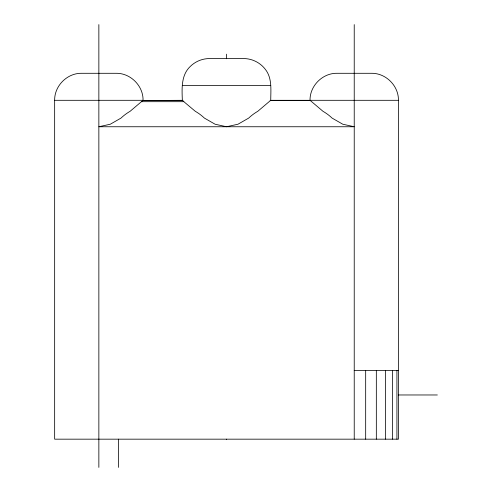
<?xml version="1.0" encoding="UTF-8"?>
<svg xmlns="http://www.w3.org/2000/svg" width="492" height="492" viewBox="0 0 492 492"><rect width="100%" height="100%" fill="white"/><g stroke="black" fill="none" stroke-linecap="round" stroke-linejoin="round"><path stroke-width="0.74" d="M54.655 100.306C54.354 85.872 67.232 72.994 81.666 73.296L116.044 73.296C130.485 72.994 143.363 85.872 143.055 100.306L130.109 111.297A59.557 49.2 -90 0 0 120.958 118.117L110.294 124.224L98.855 126.751L354.228 126.751L342.789 124.224L332.131 118.117A59.557 49.2 90 0 0 322.98 111.297L310.034 100.306C309.726 85.872 322.604 72.994 337.045 73.296L371.417 73.296C385.857 72.994 398.735 85.872 398.428 100.306L398.428 439.171L54.655 439.171L54.655 100.306L143.055 100.306M183.848 101.684L182.347 100.306C181.905 88.806 180.995 75.128 190.256 66.475C195.287 61.482 202.267 58.591 209.352 58.566L243.731 58.566C252.009 58.573 260.12 62.57 265.163 69.132C272.316 77.884 270.76 89.858 270.741 100.306L257.796 111.297A59.557 49.2 90 0 0 248.644 118.117L237.98 124.224L226.541 126.751L215.102 124.224L204.444 118.117A59.557 49.2 -90 0 0 195.293 111.297L183.848 101.684L141.548 101.684M182.347 85.577L270.741 85.577M182.347 100.306L142.465 100.509L182.938 100.509M270.741 100.306L398.428 100.306M270.151 100.509L310.624 100.509L309.769 100.306M354.228 370.414L398.428 370.414M398.409 394.971L437.345 394.971M396.921 370.414L396.921 439.171M392.505 370.414L392.505 439.171M385.482 370.414L385.482 439.171M376.331 370.414L376.331 439.171M365.673 370.414L365.673 439.171M354.228 24.6L354.228 439.171M226.541 54.169L226.541 58.751M226.548 439.171L226.548 439.602M118.498 439.171L118.498 467.4M98.855 24.6L98.855 467.4"/></g></svg>
